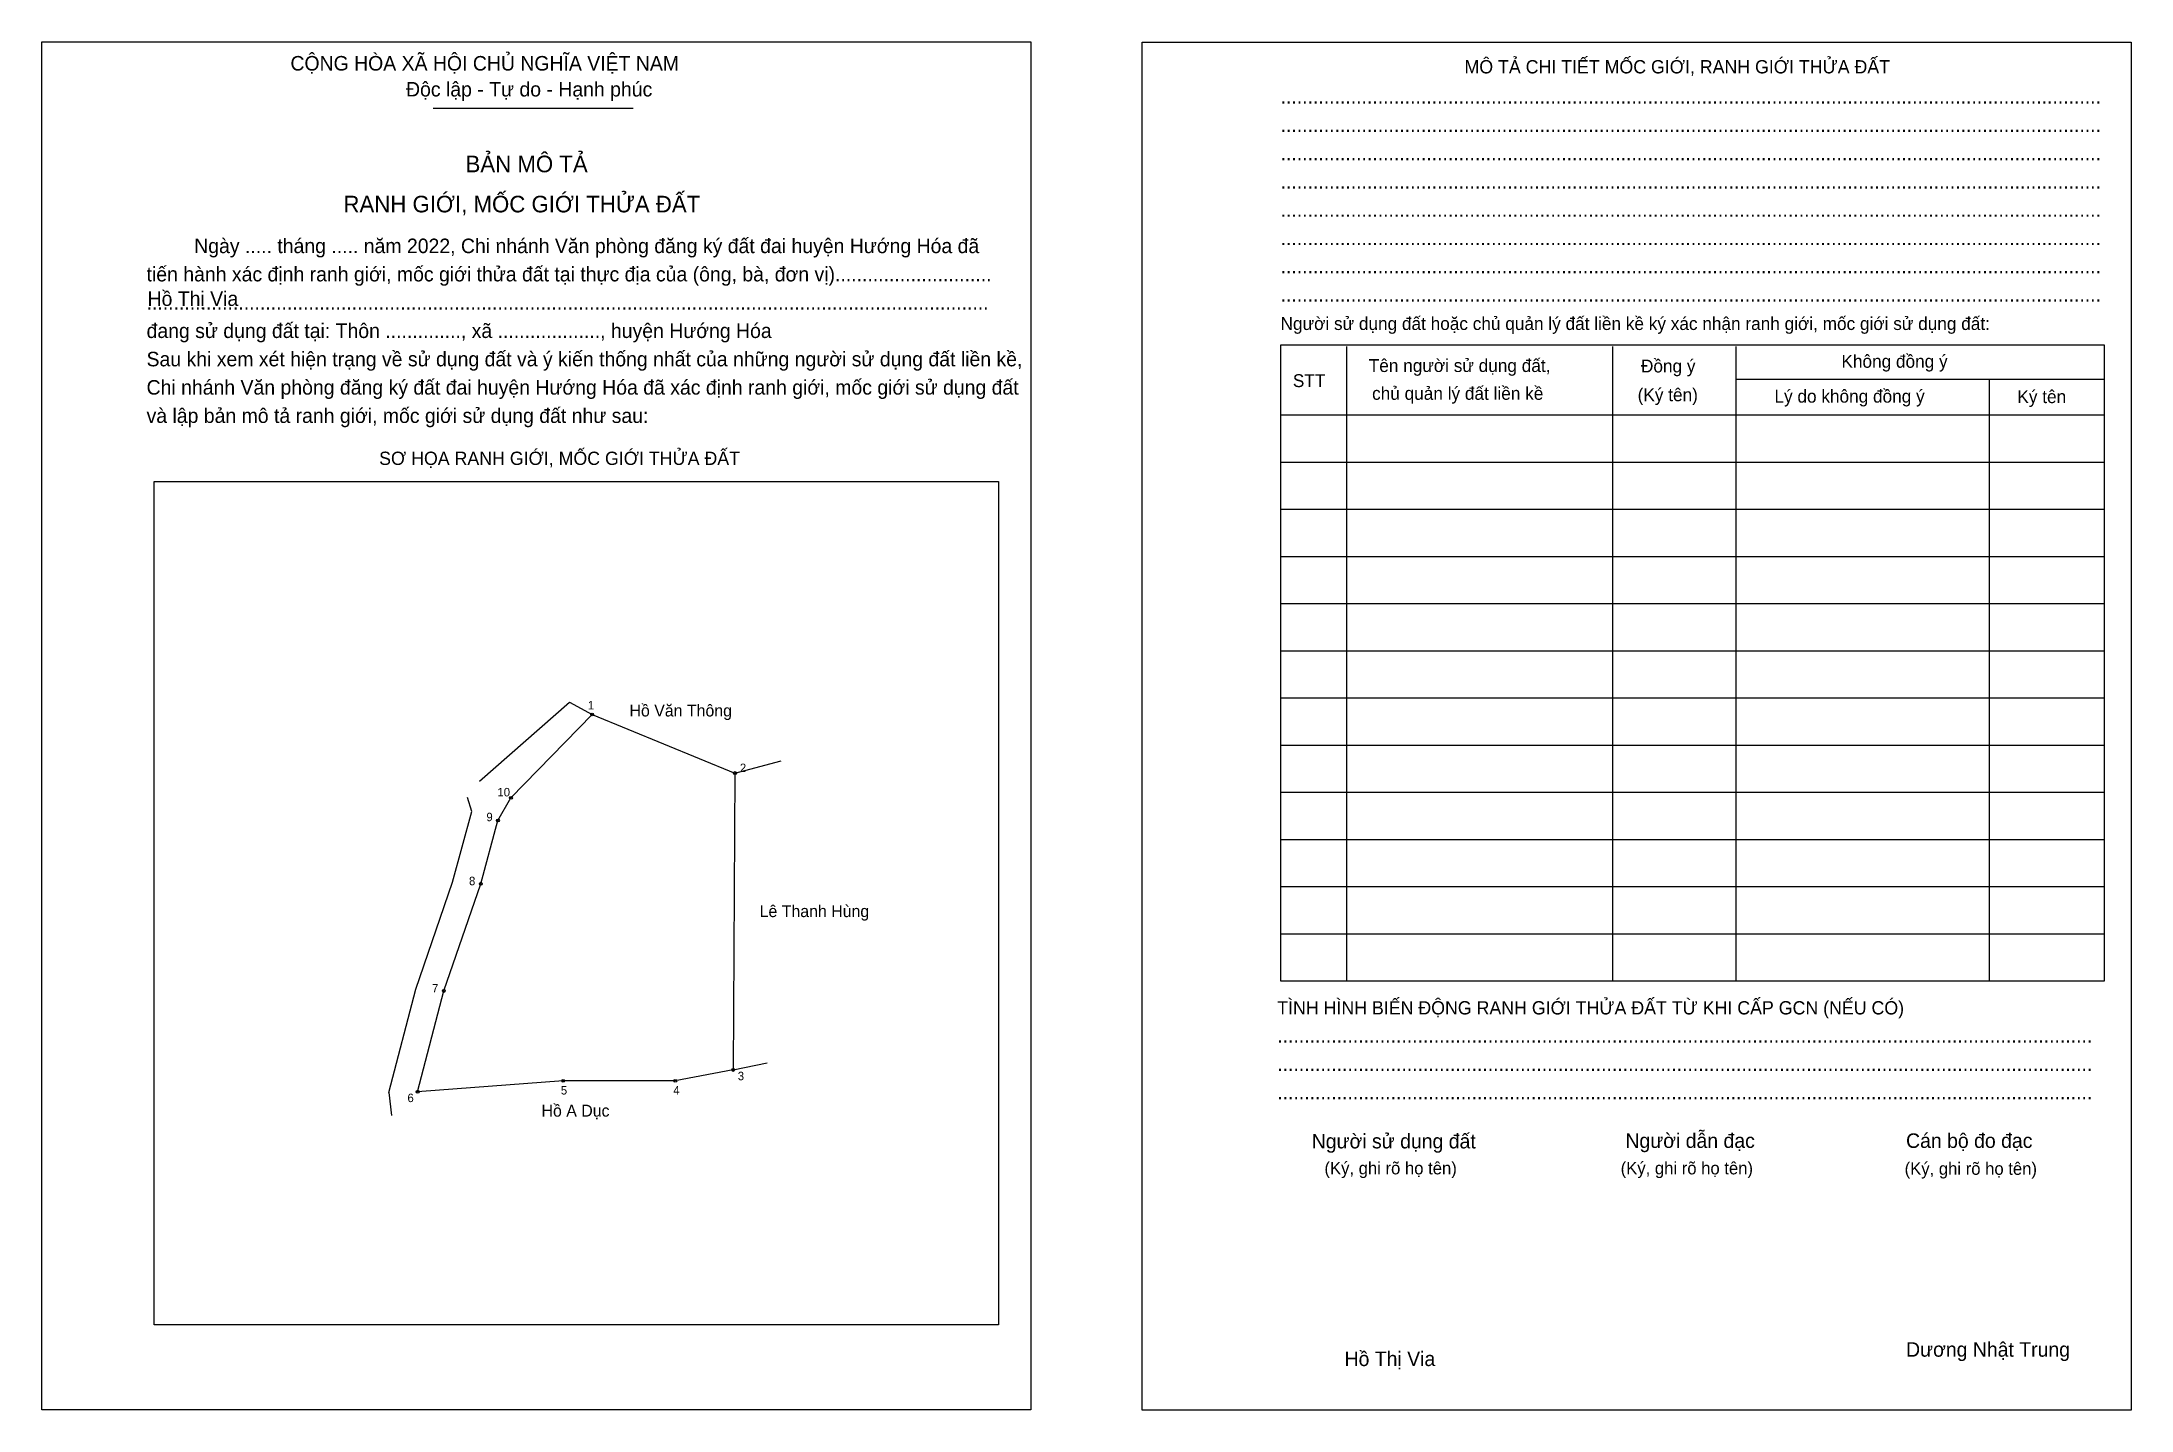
# Model space of a CAD drawing. Extents: x 546178 to 546600, y 1838901 to 1839177.
import ezdxf

# ---------------------------------------------------------------- set-up
doc = ezdxf.new("R2010")
doc.units = 0
for name, color, linetype in [('Level 1', 7, 'Continuous'), ('Level 10', 7, 'Continuous'), ('Level 11', 7, 'Continuous'), ('Level 2', 7, 'Continuous'), ('Level 55', 7, 'Continuous'), ('Level 6', 7, 'Continuous'), ('Level 9', 7, 'Continuous')]:
    doc.layers.add(name, color=color, linetype=linetype)

msp = doc.modelspace()

# ---------------------------------------------------------------- linework, layer by layer
at = {"layer": 'Level 1'}
for p, q in [((546177.89, 1839177.29), (546177.89, 1839177.29)), ((546400.08, 1839177.19), (546400.08, 1839177.19)), ((546256.91, 1839163.86), (546297.3, 1839163.86)), ((546441.36, 1839115.76), (546441.36, 1838987.64)), ((546495.08, 1839115.76), (546495.08, 1838987.64)), ((546519.94, 1839115.76), (546519.94, 1838987.64)), ((546519.94, 1839109.18), (546594.43, 1839109.18)), ((546571.09, 1839109.18), (546571.09, 1838987.64)), ((546428.03, 1839101.94), (546594.43, 1839101.94)), ((546428.03, 1839092.42), (546594.43, 1839092.42)), ((546200.57, 1839088.51), (546200.57, 1839088.51)), ((546428.03, 1839082.89), (546594.43, 1839082.89)), ((546428.03, 1839073.37), (546594.43, 1839073.37)), ((546428.03, 1839063.84), (546594.43, 1839063.84)), ((546428.03, 1839054.32), (546594.43, 1839054.32)), ((546428.03, 1839044.79), (546594.43, 1839044.79)), ((546428.03, 1839035.27), (546594.43, 1839035.27)), ((546428.03, 1839025.74), (546594.43, 1839025.74)), ((546428.03, 1839016.22), (546594.43, 1839016.22)), ((546428.03, 1839006.69), (546594.43, 1839006.69)), ((546428.03, 1838997.17), (546594.43, 1838997.17)), ((546371.07, 1838918.21), (546371.07, 1838918.21)), ((546377.6, 1838901.06), (546377.6, 1838901.06)), ((546599.79, 1838900.97), (546599.79, 1838900.97))]:
    msp.add_line(p, q, dxfattribs=at)
for points in [[(546594.43, 1839116.04), (546428.03, 1839116.04), (546428.03, 1838987.64), (546594.43, 1838987.64)], [(546200.57, 1839088.51), (546371.07, 1839088.51), (546371.07, 1838918.21), (546200.57, 1838918.21)]]:
    msp.add_lwpolyline(points, close=True, dxfattribs=at)
at = {"layer": 'Level 10'}
for p, q in [((546266.25, 1839027.99), (546284.46, 1839043.92)), ((546284.46, 1839043.92), (546289.02, 1839041.46)), ((546317.86, 1839029.62), (546327.2, 1839032.07)), ((546260.85, 1839007.58), (546264.73, 1839021.88)), ((546264.73, 1839021.88), (546263.87, 1839024.71)), ((546253.4, 1838985.97), (546260.85, 1839007.58)), ((546247.97, 1838965.1), (546253.4, 1838985.97)), ((546317.49, 1838969.68), (546324.34, 1838971.08)), ((546247.97, 1838965.1), (546248.48, 1838960.46))]:
    msp.add_line(p, q, dxfattribs=at)
msp.add_lwpolyline([(546317.86, 1839029.62), (546317.49, 1838969.68), (546305.81, 1838967.46), (546283.18, 1838967.47), (546253.78, 1838965.26), (546259.09, 1838985.63), (546266.54, 1839007.28), (546270.01, 1839020.03), (546272.63, 1839024.62), (546289.02, 1839041.46)], close=True, dxfattribs=at)
at = {"layer": 'Level 11'}
for centre in [(546289.02, 1839041.46), (546317.86, 1839029.62), (546317.86, 1839029.62), (546272.63, 1839024.62), (546270.01, 1839020.03), (546266.54, 1839007.28), (546259.09, 1838985.63), (546317.49, 1838969.68), (546283.18, 1838967.47), (546305.81, 1838967.46), (546253.78, 1838965.26)]:
    msp.add_circle(centre, 0.286, dxfattribs=at)
at = {"layer": 'Level 2'}
for points in [[(546177.89, 1839177.29), (546377.6, 1839177.29), (546377.6, 1838901.06), (546177.89, 1838901.06)], [(546400.08, 1839177.19), (546599.79, 1839177.19), (546599.79, 1838900.97), (546400.08, 1838900.97)]]:
    msp.add_lwpolyline(points, close=True, dxfattribs=at)

# ---------------------------------------------------------------- texts
at = {"layer": 'Level 1'}
for s, height, p in [('CỘNG HÒA XÃ HỘI CHỦ NGHĨA VIỆT NAM', 2.9335, (546228.1, 1839171.48)), ('MÔ TẢ CHI TIẾT MỐC GIỚI, RANH GIỚI THỬA ĐẤT', 2.6821, (546465.17, 1839170.9)), ('Độc lập - Tự do - Hạnh phúc', 2.9335, (546251.44, 1839166.24)), ('........................................................................................................................................................', 2.93353, (546428.03, 1839164.81)), ('........................................................................................................................................................', 2.93353, (546428.03, 1839159.09)), ('BẢN MÔ TẢ', 3.353, (546263.46, 1839150.94)), ('........................................................................................................................................................', 2.93353, (546428.03, 1839153.38)), ('RANH GIỚI, MỐC GIỚI THỬA ĐẤT', 3.353, (546238.8, 1839142.84)), ('........................................................................................................................................................', 2.93353, (546428.03, 1839147.66)), ('........................................................................................................................................................', 2.93353, (546428.03, 1839141.95)), ('Ngày ..... tháng ..... năm 2022, Chi nhánh Văn phòng đăng ký đất đai huyện Hướng Hóa đã', 2.9335, (546208.67, 1839134.61)), ('........................................................................................................................................................', 2.93353, (546428.03, 1839136.23)), ('tiến hành xác định ranh giới, mốc giới thửa đất tại thực địa của (ông, bà, đơn vị).............................', 2.93353, (546199.05, 1839128.9)), ('........................................................................................................................................................', 2.93353, (546428.03, 1839130.52)), ('............................................................................................................................................................', 2.93353, (546199.05, 1839123.18)), ('Người sử dụng đất hoặc chủ quản lý đất liền kề ký xác nhận ranh giới, mốc giới sử dụng đất:', 2.5985, (546428.03, 1839119.09)), ('........................................................................................................................................................', 2.93353, (546428.03, 1839124.8)), ('đang sử dụng đất tại: Thôn .............., xã ..................., huyện Hướng Hóa', 2.9335, (546199.05, 1839117.47)), ('Sau khi xem xét hiện trạng về sử dụng đất và ý kiến thống nhất của những người sử dụng đất liền kề,', 2.9335, (546199.05, 1839111.75)), ('Tên người sử dụng đất,', 2.5985, (546445.84, 1839110.61)), ('Đồng ý', 2.599, (546500.8, 1839110.52)), ('Không đồng ý', 2.5985, (546541.28, 1839111.47)), ('Chi nhánh Văn phòng đăng ký đất đai huyện Hướng Hóa đã xác định ranh giới, mốc giới sử dụng đất', 2.9335, (546199.05, 1839106.04)), ('STT', 2.599, (546430.51, 1839107.56)), ('chủ quản lý đất liền kề', 2.5985, (546446.51, 1839104.99)), ('(Ký tên)', 2.599, (546500.13, 1839104.71)), ('Lý do không đồng ý', 2.5985, (546527.76, 1839104.42)), ('Ký tên', 2.599, (546576.81, 1839104.33)), ('và lập bản mô tả ranh giới, mốc giới sử dụng đất như sau:', 2.9335, (546199.05, 1839100.32)), ('SƠ HỌA RANH GIỚI, MỐC GIỚI THỬA ĐẤT', 2.6821, (546246.01, 1839091.84)), ('TÌNH HÌNH BIẾN ĐỘNG RANH GIỚI THỬA ĐẤT TỪ KHI CẤP GCN (NẾU CÓ)', 2.6821, (546427.36, 1838980.88)), ('.......................................................................................................................................................', 2.93353, (546427.36, 1838975.17)), ('.......................................................................................................................................................', 2.93353, (546427.36, 1838969.45)), ('.......................................................................................................................................................', 2.93353, (546427.36, 1838963.74)), ('Người dẫn đạc', 2.9335, (546497.66, 1838953.93)), ('Người sử dụng đất', 2.9335, (546434.32, 1838953.83)), ('Cán bộ đo đạc', 2.9335, (546554.33, 1838953.93)), ('(Ký, ghi rõ họ tên)', 2.5146, (546436.89, 1838948.59)), ('(Ký, ghi rõ họ tên)', 2.5146, (546496.7, 1838948.59)), ('(Ký, ghi rõ họ tên)', 2.5146, (546554.04, 1838948.5)), ('Dương Nhật Trung', 2.9335, (546554.33, 1838911.77))]:
    msp.add_text(s, height=height, dxfattribs=at).set_placement(p)
at = {"layer": 'Level 55'}
for s, p in [('1', (546288.97, 1839041.46)), ('2', (546317.8, 1839029.62)), ('10', (546272.49, 1839024.62)), ('9', (546269.95, 1839020.03)), ('8', (546266.48, 1839007.28)), ('7', (546259.03, 1838985.63)), ('5', (546283.12, 1838967.47)), ('4', (546305.74, 1838967.46)), ('3', (546317.43, 1838969.68)), ('6', (546253.72, 1838965.26))]:
    msp.add_text(s, height=0.19, dxfattribs=at).set_placement(p)
at = {"layer": 'Level 6'}
for p in [(546199.25, 1839123.95), (546440.95, 1838909.88)]:
    msp.add_text('Hồ Thị Via', height=2.934, dxfattribs=at).set_placement(p)
at = {"layer": 'Level 9'}
for s, height, p in [('1', 1.71, (546288.15, 1839042.47)), ('Hồ Văn Thông', 2.4, (546296.56, 1839041.05)), ('2', 1.71, (546318.86, 1839029.82)), ('10', 1.714, (546269.89, 1839024.91)), ('9', 1.71, (546267.67, 1839019.9)), ('8', 1.71, (546264.16, 1839006.98)), ('Lê Thanh Hùng', 2.4, (546322.84, 1839000.54)), ('7', 1.71, (546256.69, 1838985.32)), ('5', 1.71, (546282.7, 1838964.71)), ('4', 1.71, (546305.4, 1838964.71)), ('3', 1.71, (546318.43, 1838967.6)), ('6', 1.71, (546251.73, 1838963.18)), ('Hồ A Dục', 2.4, (546278.8, 1838960.25))]:
    msp.add_text(s, height=height, dxfattribs=at).set_placement(p)

doc.saveas('drawing.dxf')
